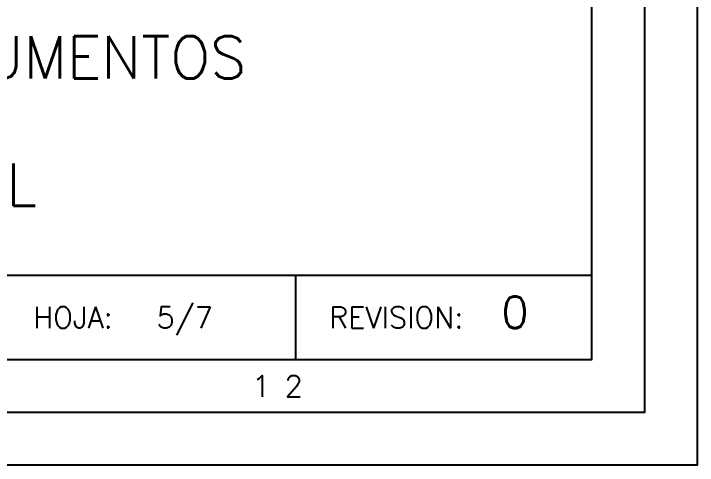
# Model space of a CAD drawing. Header units: millimetres. Extents: x 559 to 3993, y 623 to 920.
# Drawn here: x 3005.06 to 3037.35, y 622.89 to 644.25 of the extents above; entities that cross this region are included whole.
import ezdxf

# ---------------------------------------------------------------- set-up
doc = ezdxf.new("R2010")
doc.units = ezdxf.units.MM
doc.layers.add('CAJETIN', color=1, linetype='Continuous')
doc.layers.add('FORMATO', color=7, linetype='Continuous')
doc.styles.add('PY', font='ROMANS.shx')

# ---------------------------------------------------------------- blocks, each defined once
blk = doc.blocks.new('MARCO-A1')
at = {"layer": 'FORMATO', "color": 1}
blk.add_lwpolyline([(0, 594), (841, 594), (841, 0), (0, 0)], close=True, dxfattribs=at)
at = {"layer": 'FORMATO', "color": 5}
blk.add_lwpolyline([(5, 589), (836, 589), (836, 5), (5, 5)], close=True, dxfattribs=at)
at = {"layer": 'FORMATO', "color": 8, "linetype": 'Continuous'}
blk.add_lwpolyline([(10, 584), (831, 584), (831, 10), (10, 10)], close=True, dxfattribs=at)
at = {"layer": 'FORMATO', "color": 1, "style": 'PY'}
blk.add_text('1 2', height=2, dxfattribs=at).set_placement((798.883, 6.5))

msp = doc.modelspace()

# ---------------------------------------------------------------- linework, layer by layer
at = {"layer": 'CAJETIN', "color": 8, "linetype": 'Continuous'}
msp.add_line((2942.465, 631.879), (3032.359, 631.879), dxfattribs=at)
msp.add_line((2942.465, 631.879), (3032.359, 631.879), dxfattribs=at)
at = {"layer": 'CAJETIN', "color": 8}
msp.add_line((3018.375, 631.879), (3018.375, 627.884), dxfattribs=at)
msp.add_line((3018.375, 631.879), (3018.375, 627.884), dxfattribs=at)

# ---------------------------------------------------------------- block references
at = {"xscale": 0.499409123998651, "yscale": 0.499409123998651, "zscale": 0.499409123998651}
msp.add_blockref('MARCO-A1', (2617.35, 622.89), dxfattribs=at)

# ---------------------------------------------------------------- texts
at = {"layer": 'CAJETIN', "color": 6, "style": 'PY'}
msp.add_text('0', height=1.498, dxfattribs=at).set_placement((3028.097, 629.382))
at = {"layer": 'CAJETIN', "color": 1, "style": 'PY'}
msp.add_text('5/7', height=0.9988, dxfattribs=at).set_placement((3011.809, 629.382))
at = {"layer": 'CAJETIN', "color": 5, "char_height": 1.99764, "width": 88.63238, "attachment_point": 5, "style": 'PY'}
for s, insert in [('DIAGRAMAS DE TUBERÍAS E INSTRUMENTOS', (2987.412, 642.182)), ('CUBETO 2: PROPILENGLICOL', (2987.324, 636.165))]:
    msp.add_mtext(s, dxfattribs=dict(at, insert=insert))
at = {"layer": 'FORMATO', "color": 1, "style": 'PY'}
for s, p in [('HOJA:', (3005.976, 629.382)), ('REVISION:', (3019.959, 629.382))]:
    msp.add_text(s, height=0.9988, dxfattribs=at).set_placement(p)

doc.saveas('drawing.dxf')
